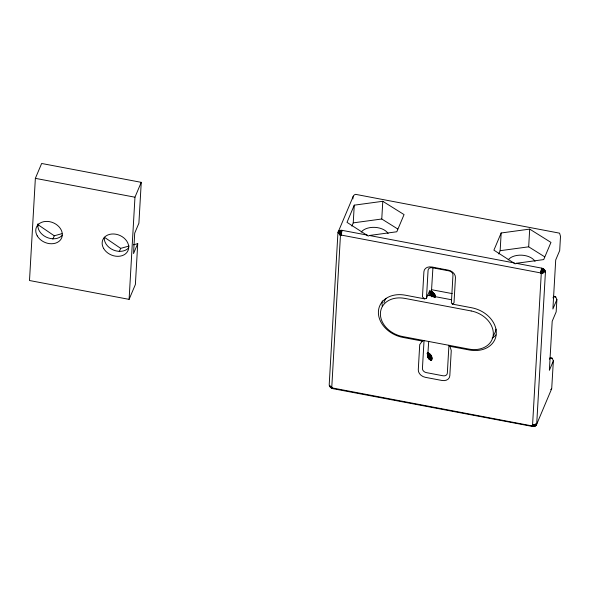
<?xml version="1.0" encoding="UTF-8"?>
<svg xmlns="http://www.w3.org/2000/svg" width="590" height="590" viewBox="0 0 590 590"><rect width="100%" height="100%" fill="white"/><g stroke="black" fill="none" stroke-linecap="round" stroke-linejoin="round"><path stroke-width="0.89" d="M427.19 353.69L429.129 356.294L429.004 358.934L427.396 353.499L428.871 356.117L431.784 356.876L427.293 353.476L429.712 356.589L429.579 359.391C427.175 349.192 426.349 360.306 431.622 360.239C433.008 357.363 430.42 353.034 427.603 352.872C428.952 354.074 432.094 357.105 430.56 359.922C431.172 357.002 424.726 353.499 429.586 353.698L427.603 352.872C430.014 354.251 432.146 357.216 430.906 360.048L429.845 357.149L427.271 353.816L430.169 357.282L431.261 360.158C432.544 357.238 430.346 354.184 427.861 352.761L428.886 353.144C425.81 353.358 432.382 356.928 429.889 359.59L427.492 354.066L429.255 356.825L430.213 359.767L430.361 356.788L427.794 353.476L431.172 355.549L428.915 355.379L427.352 353.838L430.132 356.19L431.983 358.912L428.783 357.429L427.455 353.779L429.277 359.17L429.409 356.449L427.396 353.801M431.622 360.239L430.501 357.385L427.654 354.14L427.603 353.358L427.979 357.562L428.244 356.161L427.367 352.923L428.311 358.145C429.616 357.083 426.858 352.813 428.06 354.988M431.828 296.844L430.892 291.622L431.769 294.867L433.421 296.423C429.291 290.627 432.374 292.633 432.204 296.637L430.914 292.205L431.88 294.646L431.497 296.261L430.973 292.478L432.536 296.372L431.747 295.339L431.452 293.414L432.802 296.6C432.027 291.895 429.409 291.077 433.746 296.571C434.646 294.329 429.35 292.234 432.411 291.844L434.697 294.255L435.531 296.94L434.078 296.689L430.973 292.692M430.877 291.659L433.716 292.994L431.179 292.846L434.432 296.792C435.361 294.218 428.148 290.177 433.104 292.404C429.948 292.249 431.932 293.643 431.497 296.261C432.352 295.45 430.774 291.04 431.216 292.928M427.669 356.05L427.824 355.608L427.757 356.957C426.983 350.615 429.69 356.449 428.746 358.683L427.367 353.211L428.517 358.418L428.753 356.419L427.979 354.73M431.482 294.012L431.283 295.656L431.342 294.314L431.991 296.372L431.946 294.403L431.061 292.743L432.448 294.469L435.044 294.911L431.061 292.197M431.651 296.556L431.408 292.965L430.707 292.389M431.445 293.709L431.371 295.966L431.592 294.122L430.892 291.917L432.153 294.617L435.302 295.583L430.818 292.183L435.464 296.254L433.06 295.708L431.725 294.388M427.927 354.708L427.853 357.26L427.883 354.258L430.199 354.288L427.352 352.96M431.43 294.167L431.452 293.414M432.536 296.372C433.215 295.384 430.729 291.947 431.578 293.687M434.056 297.294L433.34 294.314L431.312 292.183L434.697 294.255L432.433 294.086L431.01 292.765M137.728 243.641L133.539 253.553L134.712 233.109L138.901 223.197L141.246 182.34L41.647 163.482L35.363 178.35L29.5 280.516L129.099 299.366L135.383 284.498L137.728 243.641L133.465 244.821M129.099 299.366L134.963 197.207L141.246 182.34M549.497 359.177L550.19 357.525L552.196 358.211L553.354 360.881L551.709 388.663L536.524 424.667L532.431 425.486L536.067 425.412L532.291 425.604L535.366 425.987L532.114 425.678L532.556 425.169L541.259 273.627L540.883 272.964L341.271 235.078L340.445 235.432L331.764 387.438L332.421 387.962L534.474 426.371L531.907 425.707L533.449 426.518L531.693 425.692M352.909 198.919C352.4 196.227 354.553 193.306 357.341 194.678L559.578 233.168L560.5 236.295L559.696 250.544L555.714 259.961L552.896 309.005L556.879 299.587L555.714 296.918L553.715 296.232L553.014 297.884M351.861 226.147L353.24 222.873L354.258 205.165L382.785 201.293L404.062 214.598L396.805 231.767L369.333 235.491L368.256 236.074L347.009 222.334L354.258 205.165M397.726 228.979L381.767 219.001L382.785 201.293M426.467 298.289L428.067 270.368A4.285 3.333 22.9 0 1 432.411 267.749L449.012 270.891A4.285 3.333 22.9 0 1 452.965 275.08L451.365 303.002L452.412 304.108L471.757 307.774A26.565 20.672 22.9 0 1 496.279 333.756A26.565 20.672 22.9 0 1 469.338 349.995L449.986 346.337L448.938 345.231L447.338 373.153A4.285 3.333 22.9 0 1 442.987 375.771L426.393 372.629A4.285 3.333 22.9 0 1 422.433 368.44L424.04 340.519L422.285 341.086L402.933 337.428A26.565 20.672 22.9 0 1 378.419 311.439A26.565 20.672 22.9 0 1 405.36 295.199L424.704 298.865L426.467 298.289L429.815 290.361L429.505 295.671M427.927 355.01L427.698 356.648L428.701 341.374M431.46 294.462L431.216 295.354L432.957 267.204M498.771 253.958L500.15 250.691L501.168 232.984L529.695 229.112L550.964 242.409L543.715 259.578L516.243 263.31L515.159 263.885L493.911 250.153L501.168 232.984M544.629 256.79L528.677 246.819L529.695 229.112M542.896 273.745L543.154 269.32M545.418 272.278L536.716 423.812A4.285 3.333 22.9 0 1 532.372 426.43L333.173 388.714A4.285 3.333 22.9 0 1 329.22 384.525L337.923 232.991A4.3 3.348 22.9 0 1 339.973 230.498L340.836 230.306A4.3 3.348 22.9 0 1 341.92 230.314L367.489 235.144M556.879 299.587L556.171 311.844L552.196 321.262L549.379 370.299L553.354 360.881M341.271 235.078L341.905 230.314L341.057 235.056L340.836 230.306L340.858 235.085L339.965 230.498L340.673 235.167L339.154 230.897L340.533 235.277L338.52 231.464L340.445 235.432L338.1 232.18L353.27 196.256M431.43 293.864L431.187 295.052L431.342 294.314M427.824 355.608L427.669 356.345L427.905 355.165M332.214 387.881L331.123 387.866L332.023 387.763L329.308 385.432L331.764 387.438L329.677 386.332L332.214 387.881L332.111 388.397L332.421 387.962M541.259 273.627L545.33 271.363L541.244 273.45L540.47 272.786L541.804 268.162A4.307 3.348 22.9 0 1 544.459 269.763L544.961 270.463L541.17 273.266L540.683 272.853L541.804 268.162L516.243 263.31M37.428 226.435L38.129 224.783L54.273 235.794L61.95 233.669M52.879 239.097L54.273 235.794M119.276 251.665L120.677 248.361L129.203 246.001M540.683 272.853L542.8 268.524L540.883 272.964L543.7 269.07L541.045 273.104L544.452 269.763L541.17 273.266L544.85 270.286M551.591 388.994L550.743 389.577M422.285 341.086L419.726 344.597L418.281 369.797A7.714 6.003 22.9 0 0 425.397 377.334L441.999 380.484A7.714 6.003 22.9 0 0 449.816 375.764L451.262 350.563L449.986 346.337M541.244 273.45L544.961 270.463A4.307 3.348 22.9 0 1 545.425 272.292M452.412 304.108L454.005 302.891L455.45 277.691A7.714 6.003 22.9 0 0 448.334 270.146L431.733 267.005A7.714 6.003 22.9 0 0 423.908 271.717L422.462 296.918L424.704 298.865M431.327 293.223L430.87 292.544L435.162 296.918L433.916 293.687L431.378 291.467L432.411 291.844C429.402 290.686 435.87 294.646 434.793 296.866L431.401 292.965M532.556 425.169L536.716 423.812L532.519 425.338L536.524 424.667M353.24 222.873L381.767 219.001M500.15 250.691L528.677 246.819M554.394 296.969L555.714 296.918M550.876 358.27L552.196 358.211M369.333 235.491L514.399 262.956M35.363 178.35L134.963 197.207M431.46 289.683L452.206 293.606M427.433 295.184L451.66 299.772M331.875 387.615L330.297 387.165L332.023 387.763M431.578 292.139L434.247 293.614L431.585 293.319M428.06 353.432L430.729 354.907C429.8 355.8 426.872 353.712 428.178 354.929M427.536 353.491L431.526 356.205L429.808 356.124L428.237 355.209M430.803 290.841L431.637 291.327M427.875 353.941L431.946 357.555L428.753 356.419L427.779 353.808L428.126 357.857L428.089 355.217M104.334 237.224L120.677 248.361M432.3 296.136L431.15 292.647L435.531 296.94M427.883 354.266L430.361 356.788L431.851 359.583L428.923 358.182L427.816 355.91M431.393 292.647L432.721 294.181L433.421 296.423M431.15 292.588L432.433 294.086L433.112 296.254L431.504 293.437M430.789 292.522L431.371 293.156M430.87 292.544L431.703 293.628M338.1 232.18L340.408 235.602M431.755 293.916L433.09 296.8M428.119 355.881L429.594 357.547L432.013 358.233L427.632 353.882L428.244 355.46M434.078 296.689L434.402 297.412M340.165 230.432L340.858 235.085M431.541 294.299L431.297 292.507L431.991 296.372M508.145 259.895A14.566 8.813 3.3 0 1 521.84 255.182A14.566 8.813 3.3 0 1 535.019 261.341M361.235 232.077A14.566 8.813 3.3 0 1 374.938 227.371A14.566 8.813 3.3 0 1 388.117 233.529M495.925 334.891A26.565 20.672 22.9 0 1 492.134 338.144M382.305 306.409A26.565 20.672 22.9 0 1 382.327 300.848M383.898 302.877A23.991 18.674 22.9 0 1 386 298.474M496.05 329.132A23.991 18.674 22.9 0 1 493.594 335.135M128.716 247.815A13.71 10.672 22.9 0 1 113.487 250.064A13.71 10.672 22.9 0 1 104.246 237.674M62.311 235.24A13.71 10.672 22.9 0 1 46.263 237.128A13.71 10.672 22.9 0 1 38.04 223.706M471.159 310.959L404.762 298.385A23.991 18.674 22.9 0 0 380.425 313.054A23.991 18.674 22.9 0 0 402.572 336.529L468.969 349.096A23.991 18.674 22.9 0 0 493.299 334.427A23.991 18.674 22.9 0 0 471.159 310.959M103.619 248.419A13.71 10.672 22.9 0 0 126.621 252.771A13.71 10.672 22.9 0 0 116.06 234.252A13.71 10.672 22.9 0 0 103.619 248.419M37.222 235.845A13.71 10.672 22.9 0 0 60.224 240.204A13.71 10.672 22.9 0 0 49.656 221.678A13.71 10.672 22.9 0 0 37.222 235.845"/></g></svg>
